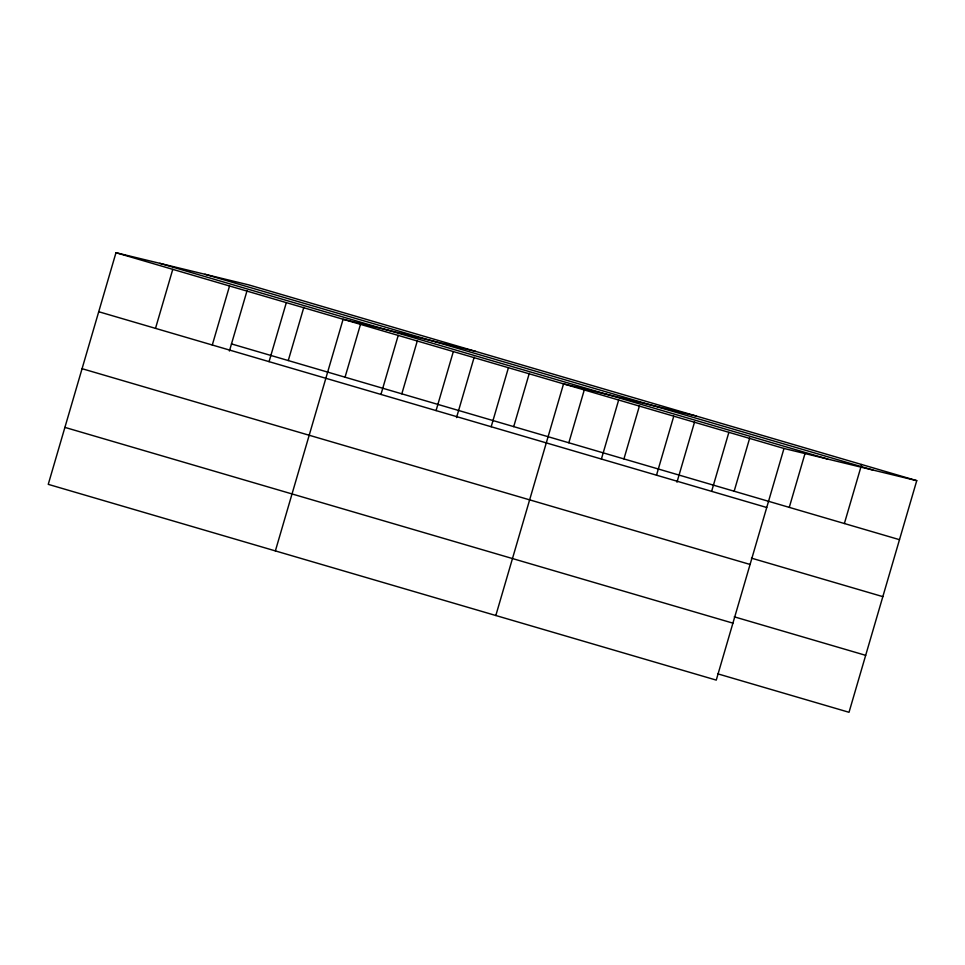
<?xml version="1.0" encoding="UTF-8"?>
<svg xmlns="http://www.w3.org/2000/svg" width="965" height="965" viewBox="0 0 965 965"><rect width="100%" height="100%" fill="white"/><g stroke="black" fill="none" stroke-linecap="round" stroke-linejoin="round"><path stroke-width="1.45" d="M916.75 480.654L248.741 284.892L115.981 252.709L48.25 484.346L716.259 680.108L783.99 448.472L916.75 480.654L849.019 712.291L717.598 673.787M155.51 328.365L172.771 269.344M212.288 345.012L229.549 285.99M229.405 351.031L247.064 290.646M269.066 361.646L286.328 302.624M288.27 360.548L303.842 307.292M275.375 550.906L343.106 319.27L475.866 351.453M345.048 377.194L360.62 323.926M380.958 394.432L398.219 335.41M401.826 393.829L417.399 340.573M436.071 410.583L453.333 351.562M456.529 417.592L474.177 357.207M491.185 426.735L508.434 367.713M513.718 426.627L529.29 373.358M495.817 615.513L563.548 383.865L696.308 416.048M568.831 442.778L584.404 389.51M601.4 459.038L618.662 400.017M623.933 458.918L639.518 405.662M656.514 475.19L673.775 416.168M676.972 482.198L694.619 421.814M711.627 491.342L728.877 432.32M734.16 491.221L749.733 437.965M789.274 507.373L805.268 452.669M844.375 523.525L861.636 464.503M204.93 274.265L872.939 470.039M159.792 263.324L827.801 459.087M115.981 252.709L783.99 448.472M231.479 343.914L899.489 539.676M98.732 311.731L766.729 507.494M751.421 558.132L882.83 596.635M82.073 368.69L750.07 564.453M734.256 616.816L865.665 655.332M64.908 427.386L732.918 623.149"/></g></svg>
